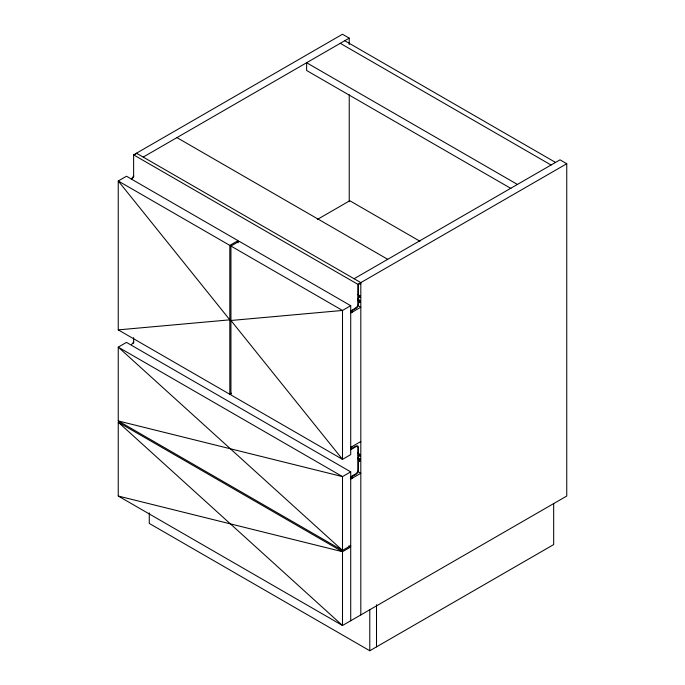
<?xml version="1.0" encoding="UTF-8"?>
<svg xmlns="http://www.w3.org/2000/svg" width="685" height="685" viewBox="0 0 685 685"><rect width="100%" height="100%" fill="white"/><g stroke="black" fill="none" stroke-linecap="round" stroke-linejoin="round"><path stroke-width="1.03" d="M131.554 178.511A3.014 1.738 -60 0 0 133.626 174.786L133.609 154.853L136.452 153.209L360.815 282.614L566.752 163.724L566.752 496.034L342.5 625.499L118.248 496.034L118.248 422.234L342.5 551.708L350.72 546.955L348.87 545.885M136.563 153.149L342.5 34.25L349.23 38.137L349.23 44.542M134.174 154.956L136.075 153.86M143.293 157.028L349.23 38.137M231.641 393.233L229.817 394.286L118.248 329.879L118.248 180.986L229.817 245.393L238.037 240.649L238.037 242.773M230.939 246.043L239.159 241.291L350.72 305.707L350.72 454.6L342.5 459.344L230.939 394.937L230.939 246.043L342.5 310.451L350.72 305.707M317.403 219.423L349.787 200.731L419.991 241.257M354.085 278.735L560.022 159.836L566.752 163.724M133.609 154.853L357.861 284.318L360.704 282.682L360.704 283.975L360.327 284.189L360.327 283.333L358.418 284.429L358.418 297.093L360.327 295.997L360.327 297.376L359.95 297.59L359.95 296.639L358.418 297.53L358.418 302.667L359.95 301.777L359.95 300.826L358.101 299.756M359.95 300.826L360.327 300.612L360.327 301.991L358.418 303.095L358.418 303.934A3.699 2.132 -60 0 1 355.806 308.473L351.097 311.187L351.097 312.394L352.296 311.709L352.296 312.137M350.72 310.93L355.806 307.993M350.72 313.045L360.815 307.214L358.289 305.758M350.72 447.373L360.815 441.542M350.72 449.703L355.806 446.766A2.911 1.678 -60 0 1 357.861 447.956L357.861 470.27A2.911 1.678 -60 0 1 355.806 473.823L350.72 476.76M358.212 455.148L360.438 456.004L360.438 454.617L358.418 455.79L358.418 447.63A3.699 2.132 -60 0 0 355.806 446.115L351.097 448.838L351.097 447.588L352.296 446.466M358.212 458.385L360.438 459.241L360.438 460.62L358.418 461.784L358.418 469.944A3.699 2.132 -60 0 1 355.806 474.474L351.097 477.188L351.097 478.447L352.296 477.753L352.296 478.181M360.07 459.455L360.07 460.406L358.418 461.356L358.418 456.219L360.07 455.268L360.07 456.219M350.72 471.862L342.5 476.606L118.248 420.941L118.248 347.141L126.468 342.389L350.72 471.862L350.72 620.756M350.72 479.089L360.815 473.267L358.289 471.811M350.72 545.662L342.5 550.406L118.248 420.941M149.27 512.911L149.27 523.434L369.78 650.75L553.668 544.584L553.668 503.535M118.248 329.879L229.817 319.844L118.248 180.986L126.468 176.233L238.037 240.649M118.248 496.034L342.5 551.708L342.5 625.499L118.248 422.234M344.743 40.723L555.535 162.422M340.257 43.309L551.057 165.016M517.415 184.436L306.623 62.737L306.623 70.504L510.942 188.469M176.927 137.608L387.727 259.315M357.544 294.387L360.327 295.997M357.544 299.011L360.327 300.612M358.101 300.706L359.95 301.777M357.664 453.016L360.438 454.617M358.589 454.934L360.438 456.004M357.664 457.631L360.438 459.241M358.212 459.335L360.07 460.406M376.51 604.761L376.51 646.863M369.78 609.701L369.78 650.75M360.815 282.614L360.815 614.933M357.861 284.318L357.861 304.26A3.014 1.738 -60 0 1 355.806 307.976M349.23 94.77L349.23 201.621M229.817 245.393L229.817 394.286M133.609 337.611L133.609 340.796A2.911 1.678 -60 0 1 131.554 344.358M133.969 341.746A3.699 2.132 -60 0 1 133.575 342.731M133.215 343.356A3.699 2.132 -60 0 1 133.01 343.656M133.9 175.959A3.699 2.132 -60 0 1 132.864 177.835M132.556 178.194A3.699 2.132 -60 0 1 132.231 178.502M131.897 178.776A3.699 2.132 -60 0 1 131.554 178.999M342.5 310.451L230.939 320.486L342.5 459.344L342.5 310.451M342.5 476.606L118.248 347.141L342.5 550.406L342.5 476.606"/></g></svg>
